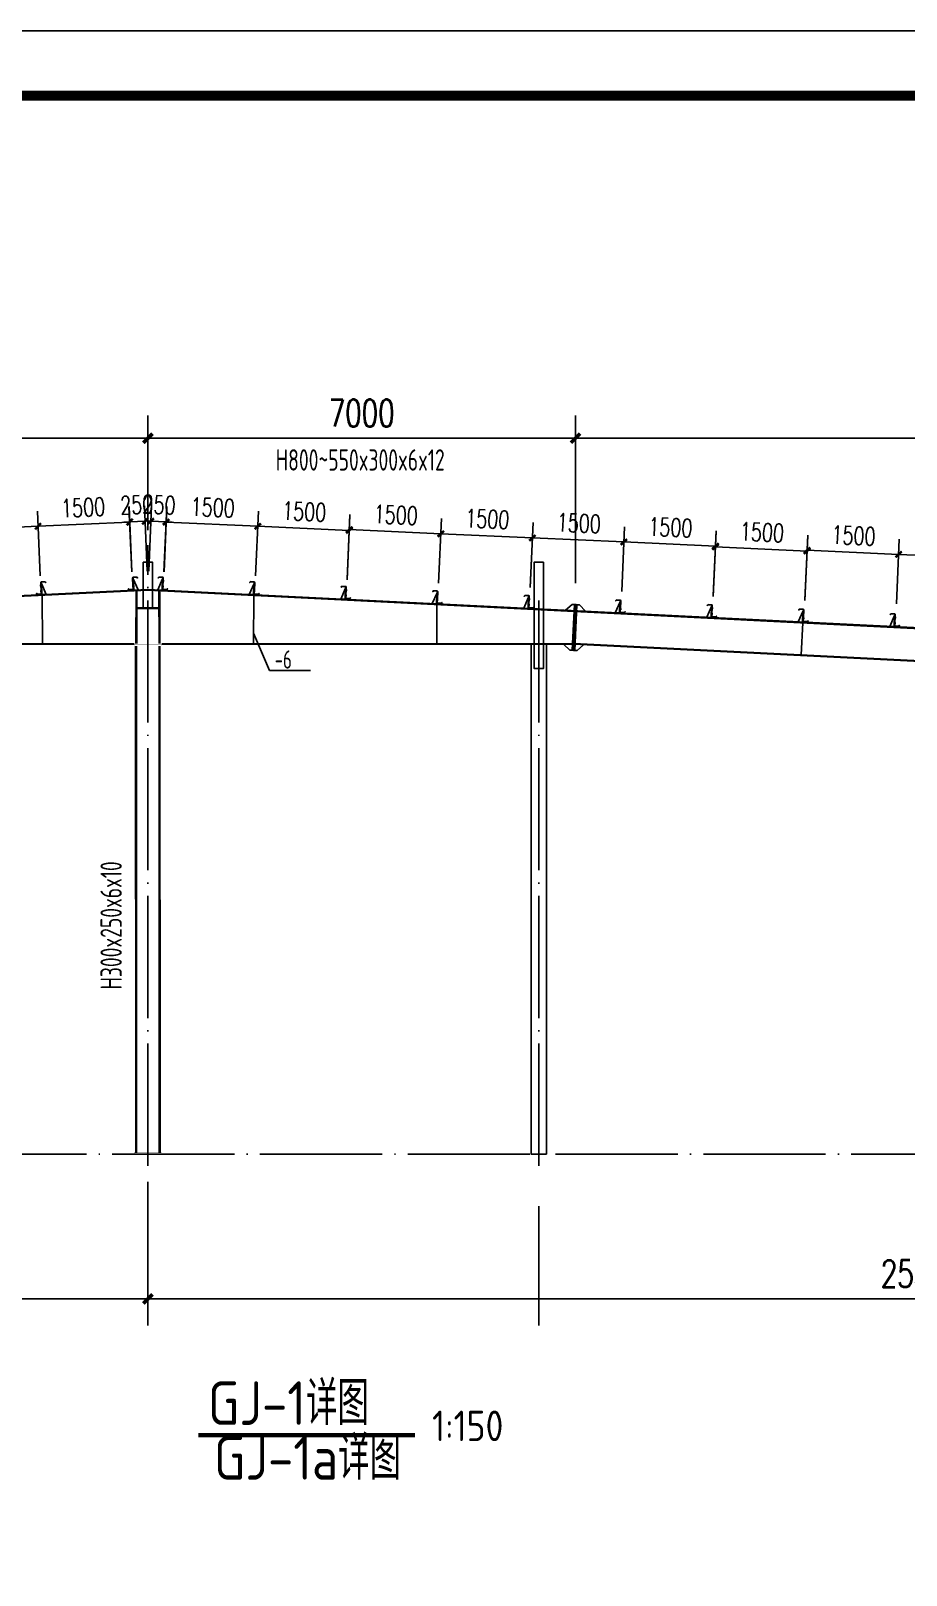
# Model space of a CAD drawing. Extents: x 180850 to 1399066, y 48356 to 327880.
# Drawn here: x 1320603 to 1334932, y 173572 to 198864 of the extents above; entities that cross this region are included whole.
import ezdxf

# ---------------------------------------------------------------- set-up
doc = ezdxf.new("R2010")
doc.units = 0
doc.header["$LTSCALE"] = 1000
doc.linetypes.add('DOTE', pattern=[2.42, 2, -0.2, 0.02, -0.2])
for name, color, linetype in [('ADIM', 3, 'Continuous'), ('AXIS', 3, 'Continuous'), ('DOTE', 1, 'Continuous'), ('GL', 150, 'Continuous'), ('GZ', 50, 'Continuous'), ('LT', 181, 'Continuous'), ('PUB_TITLE', 4, 'Continuous'), ('PZ', 202, 'Continuous'), ('TEXT', 7, 'Continuous')]:
    doc.layers.add(name, color=color, linetype=linetype)
doc.styles.add('_TCH_DIM_T3', font='SIMPLEX', dxfattribs={"width": 0.705882, "bigfont": 'GBCBIG'})
doc.styles.get("Standard").update_dxf_attribs({"font": 'gbenor.shx', "bigfont": 'gbcbig.shx'})
doc.styles.add('TSSD_Norm', font='tssdeng.shx', dxfattribs={"bigfont": 'hztxt.shx'})
doc.dimstyles.new('_TCH_ARCH&&150', dxfattribs={"dimtxt": 446.25, "dimasz": 150, "dimexe": 375, "dimexo": 450, "dimgap": 189.375, "dimtad": 1, "dimdec": 0, "dimzin": 0, "dimdsep": 46, "dimtxsty": '_TCH_DIM_T3', "dimblk": 'ARCHTICK', "dimcen": 0.09, "dimclrd": 3, "dimclre": 3, "dimclrt": 7, "dimazin": 2, "dimtfac": 1, "dimtdec": 0, "dimtix": 1, "dimtmove": 2, "dimatfit": 3, "dimfxl": 1, "dimtolj": 1, "dimtzin": 0, "dimarcsym": 0})
doc.dimstyles.new('TCH_100_1', dxfattribs={"dimtxt": 297.5, "dimasz": 100, "dimexe": 250, "dimexo": 300, "dimgap": 126.25, "dimtad": 1, "dimdec": 0, "dimzin": 0, "dimdsep": 46, "dimtxsty": '_TCH_DIM_T3', "dimblk": 'ARCHTICK', "dimcen": 0.09, "dimclrd": 126, "dimclre": 126, "dimclrt": 7, "dimazin": 2, "dimtfac": 1, "dimtdec": 0, "dimtix": 1, "dimtmove": 2, "dimatfit": 3, "dimfxl": 1, "dimtolj": 1, "dimtzin": 0, "dimarcsym": 0})

# ---------------------------------------------------------------- blocks, each defined once
blk = doc.blocks.new('_ArchTick')
at = {"color": 0, "linetype": 'ByBlock', "const_width": 0.4}
blk.add_lwpolyline([(-0.5, -0.5), (0.5, 0.5)], dxfattribs=at)
blk = doc.blocks.new('*D732')
at = {"color": 3, "linetype": 'ByBlock', "lineweight": -2, "transparency": 16777216}
for p, q in [((1315518, 189817), (1315518, 192567)), ((1322518, 190685), (1322518, 192567)), ((1315518, 192192), (1322518, 192192))]:
    blk.add_line(p, q, dxfattribs=at)
at = {"layer": 'Defpoints', "color": 0, "linetype": 'ByBlock', "transparency": 16777216}
for p in [(1322518, 192192), (1322518, 190235), (1315518, 189367)]:
    blk.add_point(p, dxfattribs=at)
at = {"color": 3, "linetype": 'ByBlock', "lineweight": -2, "transparency": 16777216, "xscale": 150, "yscale": 150, "zscale": 150, "rotation": 180}
blk.add_blockref('_ArchTick', (1315518, 192192), dxfattribs=at)
at = {"color": 3, "linetype": 'ByBlock', "lineweight": -2, "transparency": 16777216, "xscale": 150, "yscale": 150, "zscale": 150}
blk.add_blockref('_ArchTick', (1322518, 192192), dxfattribs=at)
at = {"color": 7, "linetype": 'ByBlock', "transparency": 16777216, "insert": (1319018, 192605), "char_height": 446.2, "attachment_point": 5, "style": '_TCH_DIM_T3'}
blk.add_mtext('\\A1;7000', dxfattribs=at)
blk = doc.blocks.new('*D733')
at = {"color": 126, "linetype": 'ByBlock', "lineweight": -2, "transparency": 16777216}
for p, q in [((1322256, 190006), (1322211, 191072)), ((1322506, 190017), (1322461, 191083)), ((1322222, 190822), (1322122, 190818)), ((1322472, 190833), (1322222, 190822)), ((1322472, 190833), (1322572, 190837))]:
    blk.add_line(p, q, dxfattribs=at)
at = {"layer": 'Defpoints', "color": 0, "linetype": 'ByBlock', "transparency": 16777216}
for p in [(1322222, 190822), (1322268, 189707, 0), (1322518, 189717, 0)]:
    blk.add_point(p, dxfattribs=at)
at = {"color": 126, "linetype": 'ByBlock', "lineweight": -2, "transparency": 16777216}
for p, xscale, yscale, zscale, rotation in [((1322222, 190822), 100, 100, 100, 2.389850753600648), ((1322472, 190833), 99.99999999999999, 99.99999999999999, 99.99999999999999, 182.3898507536006)]:
    blk.add_blockref('_ArchTick', p, dxfattribs=dict(at, xscale=xscale, yscale=yscale, zscale=zscale, rotation=rotation))
at = {"color": 7, "linetype": 'ByBlock', "transparency": 16777216, "insert": (1322335, 191102), "char_height": 297.5, "attachment_point": 5, "rotation": 2.3899, "style": '_TCH_DIM_T3'}
blk.add_mtext('\\A1;250', dxfattribs=at)
blk = doc.blocks.new('*D734')
at = {"color": 126, "linetype": 'ByBlock', "lineweight": -2, "transparency": 16777216}
for p, q in [((1320757, 189940), (1320709, 191000)), ((1319258, 189873), (1319210, 190932)), ((1320720, 190750), (1319222, 190682))]:
    blk.add_line(p, q, dxfattribs=at)
at = {"layer": 'Defpoints', "color": 0, "linetype": 'ByBlock', "transparency": 16777216}
for p in [(1319222, 190682), (1319272, 189573, 0), (1320770, 189640, 0)]:
    blk.add_point(p, dxfattribs=at)
at = {"color": 126, "linetype": 'ByBlock', "lineweight": -2, "transparency": 16777216}
for p, xscale, yscale, zscale, rotation in [((1319222, 190682), 99.99999999999999, 99.99999999999999, 99.99999999999999, 182.5815654334648), ((1320720, 190750), 100, 100, 100, 2.581565433464812)]:
    blk.add_blockref('_ArchTick', p, dxfattribs=dict(at, xscale=xscale, yscale=yscale, zscale=zscale, rotation=rotation))
at = {"color": 7, "linetype": 'ByBlock', "transparency": 16777216, "insert": (1319958, 190991), "char_height": 297.5, "attachment_point": 5, "rotation": 2.5816, "style": '_TCH_DIM_T3'}
blk.add_mtext('\\A1;1500', dxfattribs=at)
blk = doc.blocks.new('*D737')
at = {"color": 126, "linetype": 'ByBlock', "lineweight": -2, "transparency": 16777216}
for p, q in [((1320757, 189940), (1320709, 191000)), ((1322255, 190006), (1322207, 191067)), ((1322219, 190818), (1320720, 190750))]:
    blk.add_line(p, q, dxfattribs=at)
at = {"layer": 'Defpoints', "color": 0, "linetype": 'ByBlock', "transparency": 16777216}
for p in [(1320720, 190750), (1322269, 189707, 0), (1320770, 189640, 0)]:
    blk.add_point(p, dxfattribs=at)
at = {"color": 126, "linetype": 'ByBlock', "lineweight": -2, "transparency": 16777216}
for p, xscale, yscale, zscale, rotation in [((1320720, 190750), 99.99999999999999, 99.99999999999999, 99.99999999999999, 182.5815654334648), ((1322219, 190818), 100, 100, 100, 2.581565433464812)]:
    blk.add_blockref('_ArchTick', p, dxfattribs=dict(at, xscale=xscale, yscale=yscale, zscale=zscale, rotation=rotation))
at = {"color": 7, "linetype": 'ByBlock', "transparency": 16777216, "insert": (1321457, 191058), "char_height": 297.5, "attachment_point": 5, "rotation": 2.5816, "style": '_TCH_DIM_T3'}
blk.add_mtext('\\A1;1500', dxfattribs=at)
blk = doc.blocks.new('*D740')
at = {"color": 126, "linetype": 'ByBlock', "lineweight": -2, "transparency": 16777216}
for p, q in [((1322531, 190017), (1322575, 191083)), ((1322781, 190006), (1322826, 191072)), ((1322565, 190833), (1322465, 190837)), ((1322565, 190833), (1322815, 190822)), ((1322815, 190822), (1322915, 190818))]:
    blk.add_line(p, q, dxfattribs=at)
at = {"layer": 'Defpoints', "color": 0, "linetype": 'ByBlock', "transparency": 16777216}
for p in [(1322815, 190822), (1322518, 189717, 0), (1322769, 189707, 0)]:
    blk.add_point(p, dxfattribs=at)
at = {"color": 126, "linetype": 'ByBlock', "lineweight": -2, "transparency": 16777216, "xscale": 100, "yscale": 100, "zscale": 100}
for p, rotation in [((1322565, 190833), 357.6101492463328), ((1322815, 190822), 177.6101492463328)]:
    blk.add_blockref('_ArchTick', p, dxfattribs=dict(at, rotation=rotation))
at = {"color": 7, "linetype": 'ByBlock', "transparency": 16777216, "insert": (1322702, 191102), "char_height": 297.5, "attachment_point": 5, "rotation": 357.6101, "style": '_TCH_DIM_T3'}
blk.add_mtext('\\A1;250', dxfattribs=at)
blk = doc.blocks.new('*D741')
at = {"color": 3, "linetype": 'ByBlock', "lineweight": -2, "transparency": 16777216}
for p, q in [((1322518, 190685), (1322518, 192567)), ((1329518, 189817), (1329518, 192567)), ((1329518, 192192), (1322518, 192192))]:
    blk.add_line(p, q, dxfattribs=at)
at = {"layer": 'Defpoints', "color": 0, "linetype": 'ByBlock', "transparency": 16777216}
for p in [(1322518, 192192), (1322518, 190235), (1329518, 189367)]:
    blk.add_point(p, dxfattribs=at)
at = {"color": 3, "linetype": 'ByBlock', "lineweight": -2, "transparency": 16777216, "xscale": 150, "yscale": 150, "zscale": 150, "rotation": 180}
blk.add_blockref('_ArchTick', (1322518, 192192), dxfattribs=at)
at = {"color": 3, "linetype": 'ByBlock', "lineweight": -2, "transparency": 16777216, "xscale": 150, "yscale": 150, "zscale": 150}
blk.add_blockref('_ArchTick', (1329518, 192192), dxfattribs=at)
at = {"color": 7, "linetype": 'ByBlock', "transparency": 16777216, "insert": (1326018, 192605), "char_height": 446.2, "attachment_point": 5, "style": '_TCH_DIM_T3'}
blk.add_mtext('\\A1;7000', dxfattribs=at)
blk = doc.blocks.new('*D1320')
at = {"color": 3, "lineweight": -2, "transparency": 16777216}
for p, q in [((1297168, 180039), (1297168, 177721)), ((1322518, 180014), (1322518, 177721)), ((1297168, 178096), (1322518, 178096))]:
    blk.add_line(p, q, dxfattribs=at)
at = {"layer": 'Defpoints', "color": 0, "transparency": 16777216}
for p in [(1297168, 180489), (1322518, 180464, -1), (1322518, 178096)]:
    blk.add_point(p, dxfattribs=at)
at = {"color": 3, "lineweight": -2, "transparency": 16777216, "xscale": 150, "yscale": 150, "zscale": 150, "rotation": 180}
blk.add_blockref('_ArchTick', (1297168, 178096), dxfattribs=at)
at = {"color": 3, "lineweight": -2, "transparency": 16777216, "xscale": 150, "yscale": 150, "zscale": 150}
blk.add_blockref('_ArchTick', (1322518, 178096), dxfattribs=at)
at = {"color": 7, "transparency": 16777216, "insert": (1309843, 178509), "char_height": 446.2, "attachment_point": 5, "style": '_TCH_DIM_T3'}
blk.add_mtext('\\A1;25350', dxfattribs=at)
blk = doc.blocks.new('*D1315')
at = {"color": 3, "lineweight": -2, "transparency": 16777216}
for p, q in [((1322518, 180014), (1322518, 177721)), ((1347868, 180014), (1347868, 177721)), ((1347868, 178096), (1322518, 178096))]:
    blk.add_line(p, q, dxfattribs=at)
at = {"layer": 'Defpoints', "color": 0, "transparency": 16777216}
for p in [(1322518, 180464, -1), (1347868, 180464, -1), (1322518, 178096)]:
    blk.add_point(p, dxfattribs=at)
at = {"color": 3, "lineweight": -2, "transparency": 16777216, "xscale": 150, "yscale": 150, "zscale": 150, "rotation": 180}
blk.add_blockref('_ArchTick', (1322518, 178096), dxfattribs=at)
at = {"color": 3, "lineweight": -2, "transparency": 16777216, "xscale": 150, "yscale": 150, "zscale": 150}
blk.add_blockref('_ArchTick', (1347868, 178096), dxfattribs=at)
at = {"color": 7, "transparency": 16777216, "insert": (1335193, 178509), "char_height": 446.2, "attachment_point": 5, "style": '_TCH_DIM_T3'}
blk.add_mtext('\\A1;25350', dxfattribs=at)
blk = doc.blocks.new('*D1346')
at = {"color": 3, "linetype": 'ByBlock', "lineweight": -2, "transparency": 16777216}
for p, q in [((1329518, 189817), (1329518, 192567)), ((1342578, 189164), (1342578, 192567)), ((1342578, 192192), (1329518, 192192))]:
    blk.add_line(p, q, dxfattribs=at)
at = {"layer": 'Defpoints', "color": 0, "linetype": 'ByBlock', "transparency": 16777216}
for p in [(1329518, 192192), (1329518, 189367), (1342578, 188714)]:
    blk.add_point(p, dxfattribs=at)
at = {"color": 3, "linetype": 'ByBlock', "lineweight": -2, "transparency": 16777216, "xscale": 150, "yscale": 150, "zscale": 150, "rotation": 180.0000000002084}
blk.add_blockref('_ArchTick', (1329518, 192192), dxfattribs=at)
at = {"color": 3, "linetype": 'ByBlock', "lineweight": -2, "transparency": 16777216, "xscale": 150, "yscale": 150, "zscale": 150}
blk.add_blockref('_ArchTick', (1342578, 192192), dxfattribs=at)
at = {"color": 7, "linetype": 'ByBlock', "transparency": 16777216, "insert": (1336048, 192605), "char_height": 446.2, "attachment_point": 5, "style": '_TCH_DIM_T3'}
blk.add_mtext('\\A1;13060', dxfattribs=at)
blk = doc.blocks.new('*D1354')
at = {"color": 126, "linetype": 'ByBlock', "lineweight": -2, "transparency": 16777216}
for p, q in [((1324280, 189940), (1324328, 191000)), ((1324317, 190750), (1325815, 190682)), ((1325779, 189873), (1325827, 190932))]:
    blk.add_line(p, q, dxfattribs=at)
at = {"layer": 'Defpoints', "color": 0, "linetype": 'ByBlock', "transparency": 16777216}
for p in [(1325815, 190682), (1324267, 189640, 0), (1325765, 189573, 0)]:
    blk.add_point(p, dxfattribs=at)
at = {"color": 126, "linetype": 'ByBlock', "lineweight": -2, "transparency": 16777216, "xscale": 100, "yscale": 100, "zscale": 100}
for p, rotation in [((1324317, 190750), 177.418434567161), ((1325815, 190682), 357.418434567161)]:
    blk.add_blockref('_ArchTick', p, dxfattribs=dict(at, rotation=rotation))
at = {"color": 7, "linetype": 'ByBlock', "transparency": 16777216, "insert": (1325078, 190991), "char_height": 297.5, "attachment_point": 5, "rotation": 357.4184, "style": '_TCH_DIM_T3'}
blk.add_mtext('\\A1;1500', dxfattribs=at)
blk = doc.blocks.new('*D1355')
at = {"color": 126, "linetype": 'ByBlock', "lineweight": -2, "transparency": 16777216}
for p, q in [((1325779, 189885), (1325827, 190945)), ((1327278, 189819), (1327326, 190877)), ((1325816, 190695), (1327314, 190628))]:
    blk.add_line(p, q, dxfattribs=at)
at = {"layer": 'Defpoints', "color": 0, "linetype": 'ByBlock', "transparency": 16777216}
for p in [(1327314, 190628), (1325766, 189586, 0), (1327264, 189519, 0)]:
    blk.add_point(p, dxfattribs=at)
at = {"color": 126, "linetype": 'ByBlock', "lineweight": -2, "transparency": 16777216, "xscale": 100, "yscale": 100, "zscale": 100}
for p, rotation in [((1325816, 190695), 177.418434567161), ((1327314, 190628), 357.418434567161)]:
    blk.add_blockref('_ArchTick', p, dxfattribs=dict(at, rotation=rotation))
at = {"color": 7, "linetype": 'ByBlock', "transparency": 16777216, "insert": (1326577, 190936), "char_height": 297.5, "attachment_point": 5, "rotation": 357.4184, "style": '_TCH_DIM_T3'}
blk.add_mtext('\\A1;1500', dxfattribs=at)
blk = doc.blocks.new('*D1356')
at = {"color": 126, "linetype": 'ByBlock', "lineweight": -2, "transparency": 16777216}
for p, q in [((1327278, 189819), (1327326, 190877)), ((1328776, 189752), (1328824, 190810)), ((1327314, 190628), (1328813, 190560))]:
    blk.add_line(p, q, dxfattribs=at)
at = {"layer": 'Defpoints', "color": 0, "linetype": 'ByBlock', "transparency": 16777216}
for p in [(1328813, 190560), (1327264, 189519, 0), (1328763, 189452, 0)]:
    blk.add_point(p, dxfattribs=at)
at = {"color": 126, "linetype": 'ByBlock', "lineweight": -2, "transparency": 16777216, "xscale": 100, "yscale": 100, "zscale": 100}
for p, rotation in [((1327314, 190628), 177.418434567161), ((1328813, 190560), 357.418434567161)]:
    blk.add_blockref('_ArchTick', p, dxfattribs=dict(at, rotation=rotation))
at = {"color": 7, "linetype": 'ByBlock', "transparency": 16777216, "insert": (1328076, 190869), "char_height": 297.5, "attachment_point": 5, "rotation": 357.4184, "style": '_TCH_DIM_T3'}
blk.add_mtext('\\A1;1500', dxfattribs=at)
blk = doc.blocks.new('*D1357')
at = {"color": 126, "linetype": 'ByBlock', "lineweight": -2, "transparency": 16777216}
for p, q in [((1322782, 190006), (1322830, 191067)), ((1324280, 189940), (1324328, 191000)), ((1322818, 190818), (1324317, 190750))]:
    blk.add_line(p, q, dxfattribs=at)
at = {"layer": 'Defpoints', "color": 0, "linetype": 'ByBlock', "transparency": 16777216}
for p in [(1324317, 190750), (1322768, 189707, 0), (1324267, 189640, 0)]:
    blk.add_point(p, dxfattribs=at)
at = {"color": 126, "linetype": 'ByBlock', "lineweight": -2, "transparency": 16777216, "xscale": 100, "yscale": 100, "zscale": 100}
for p, rotation in [((1322818, 190818), 177.418434567161), ((1324317, 190750), 357.418434567161)]:
    blk.add_blockref('_ArchTick', p, dxfattribs=dict(at, rotation=rotation))
at = {"color": 7, "linetype": 'ByBlock', "transparency": 16777216, "insert": (1323580, 191058), "char_height": 297.5, "attachment_point": 5, "rotation": 357.4184, "style": '_TCH_DIM_T3'}
blk.add_mtext('\\A1;1500', dxfattribs=at)
blk = doc.blocks.new('*D1358')
at = {"color": 126, "linetype": 'ByBlock', "lineweight": -2, "transparency": 16777216}
for p, q in [((1331775, 189602), (1331823, 190662)), ((1333273, 189535), (1333321, 190594)), ((1331811, 190412), (1333310, 190345))]:
    blk.add_line(p, q, dxfattribs=at)
at = {"layer": 'Defpoints', "color": 0, "linetype": 'ByBlock', "transparency": 16777216}
for p in [(1333310, 190345), (1331761, 189302, 0), (1333260, 189235, 0)]:
    blk.add_point(p, dxfattribs=at)
at = {"color": 126, "linetype": 'ByBlock', "lineweight": -2, "transparency": 16777216, "xscale": 100, "yscale": 100, "zscale": 100}
for p, rotation in [((1331811, 190412), 177.418434567161), ((1333310, 190345), 357.418434567161)]:
    blk.add_blockref('_ArchTick', p, dxfattribs=dict(at, rotation=rotation))
at = {"color": 7, "linetype": 'ByBlock', "transparency": 16777216, "insert": (1332573, 190653), "char_height": 297.5, "attachment_point": 5, "rotation": 357.4184, "style": '_TCH_DIM_T3'}
blk.add_mtext('\\A1;1500', dxfattribs=at)
blk = doc.blocks.new('*D1359')
at = {"color": 126, "linetype": 'ByBlock', "lineweight": -2, "transparency": 16777216}
for p, q in [((1333274, 189548), (1333322, 190607)), ((1334772, 189481), (1334820, 190539)), ((1333310, 190357), (1334809, 190290))]:
    blk.add_line(p, q, dxfattribs=at)
at = {"layer": 'Defpoints', "color": 0, "linetype": 'ByBlock', "transparency": 16777216}
for p in [(1334809, 190290), (1333260, 189248, 0), (1334759, 189181, 0)]:
    blk.add_point(p, dxfattribs=at)
at = {"color": 126, "linetype": 'ByBlock', "lineweight": -2, "transparency": 16777216, "xscale": 100, "yscale": 100, "zscale": 100}
for p, rotation in [((1333310, 190357), 177.418434567161), ((1334809, 190290), 357.418434567161)]:
    blk.add_blockref('_ArchTick', p, dxfattribs=dict(at, rotation=rotation))
at = {"color": 7, "linetype": 'ByBlock', "transparency": 16777216, "insert": (1334072, 190598), "char_height": 297.5, "attachment_point": 5, "rotation": 357.4184, "style": '_TCH_DIM_T3'}
blk.add_mtext('\\A1;1500', dxfattribs=at)
blk = doc.blocks.new('*D1360')
at = {"color": 126, "linetype": 'ByBlock', "lineweight": -2, "transparency": 16777216}
for p, q in [((1334772, 189481), (1334820, 190539)), ((1336271, 189414), (1336319, 190472)), ((1334809, 190290), (1336307, 190222))]:
    blk.add_line(p, q, dxfattribs=at)
at = {"layer": 'Defpoints', "color": 0, "linetype": 'ByBlock', "transparency": 16777216}
for p in [(1336307, 190222), (1334759, 189181, 0), (1336257, 189114, 0)]:
    blk.add_point(p, dxfattribs=at)
at = {"color": 126, "linetype": 'ByBlock', "lineweight": -2, "transparency": 16777216, "xscale": 100, "yscale": 100, "zscale": 100}
for p, rotation in [((1334809, 190290), 177.418434567161), ((1336307, 190222), 357.418434567161)]:
    blk.add_blockref('_ArchTick', p, dxfattribs=dict(at, rotation=rotation))
at = {"color": 7, "linetype": 'ByBlock', "transparency": 16777216, "insert": (1335571, 190531), "char_height": 297.5, "attachment_point": 5, "rotation": 357.4184, "style": '_TCH_DIM_T3'}
blk.add_mtext('\\A1;1500', dxfattribs=at)
blk = doc.blocks.new('*D1364')
at = {"color": 126, "linetype": 'ByBlock', "lineweight": -2, "transparency": 16777216}
for p, q in [((1328776, 189750), (1328824, 190810)), ((1330275, 189683), (1330323, 190742)), ((1328813, 190560), (1330311, 190493))]:
    blk.add_line(p, q, dxfattribs=at)
at = {"layer": 'Defpoints', "color": 0, "linetype": 'ByBlock', "transparency": 16777216}
for p in [(1330311, 190493), (1328763, 189451, 0), (1330261, 189384, 0)]:
    blk.add_point(p, dxfattribs=at)
at = {"color": 126, "linetype": 'ByBlock', "lineweight": -2, "transparency": 16777216, "xscale": 99.99999999999999, "yscale": 99.99999999999999, "zscale": 99.99999999999999}
for p, rotation in [((1328813, 190560), 177.4184345657005), ((1330311, 190493), 357.4184345657005)]:
    blk.add_blockref('_ArchTick', p, dxfattribs=dict(at, rotation=rotation))
at = {"color": 7, "linetype": 'ByBlock', "transparency": 16777216, "insert": (1329574, 190801), "char_height": 297.5, "attachment_point": 5, "rotation": 357.4184, "style": '_TCH_DIM_T3'}
blk.add_mtext('\\A1;1500', dxfattribs=at)
blk = doc.blocks.new('*D1365')
at = {"color": 126, "linetype": 'ByBlock', "lineweight": -2, "transparency": 16777216}
for p, q in [((1330275, 189683), (1330323, 190742)), ((1330311, 190493), (1331810, 190425)), ((1331773, 189617), (1331821, 190675))]:
    blk.add_line(p, q, dxfattribs=at)
at = {"layer": 'Defpoints', "color": 0, "linetype": 'ByBlock', "transparency": 16777216}
for p in [(1331810, 190425), (1330261, 189384, 0), (1331760, 189317, 0)]:
    blk.add_point(p, dxfattribs=at)
at = {"color": 126, "linetype": 'ByBlock', "lineweight": -2, "transparency": 16777216, "xscale": 99.99999999999999, "yscale": 99.99999999999999, "zscale": 99.99999999999999}
for p, rotation in [((1330311, 190493), 177.4184345657005), ((1331810, 190425), 357.4184345657005)]:
    blk.add_blockref('_ArchTick', p, dxfattribs=dict(at, rotation=rotation))
at = {"color": 7, "linetype": 'ByBlock', "transparency": 16777216, "insert": (1331073, 190733), "char_height": 297.5, "attachment_point": 5, "rotation": 357.4184, "style": '_TCH_DIM_T3'}
blk.add_mtext('\\A1;1500', dxfattribs=at)

msp = doc.modelspace()

# ---------------------------------------------------------------- linework, layer by layer
for p, q in [((1320786.86, 189618.36, -0.86), (1320791.99, 188828.06, -3.27)), ((1324250.05, 189618.36, -0.86), (1324244.91, 188828.06, -3.27)), ((1327248.13, 189468.46, -0.86), (1327248.38, 188829.23, -1.46)), ((1329490.99, 188817.64, -0.86), (1329518.45, 189366.96, -0.86)), ((1333239.6, 189168.88, -0.86), (1333213.33, 188643.55, -1.03))]:
    msp.add_line(p, q)
at = {"elevation": -0.86}
msp.add_lwpolyline([(1322337.31, 189416.96), (1322699.6, 189416.96), (1322699.6, 189402.44), (1322337.31, 189402.44)], close=True, dxfattribs=at)
at = {"layer": 'ADIM', "const_width": 70, "elevation": 7.88}
msp.add_lwpolyline([(1323345.76, 175866), (1326891.24, 175866)], dxfattribs=at)
at = {"layer": 'AXIS'}
for p, q in [((1324246.02, 188998.02, -2.75), (1324508.9, 188386.79, -22.84)), ((1325178.66, 188386.79, -22.84), (1324508.9, 188386.79, -22.84)), ((1322518.45, 179613.96, -0.86), (1322518.45, 177662.51, -0.86)), ((1328918.45, 179613.96, -0.86), (1328918.45, 177662.51, -0.86))]:
    msp.add_line(p, q, dxfattribs=at)
at = {"layer": 'DOTE', "linetype": 'DOTE'}
for p, q in [((1322518.45, 180276.46, -0.86), (1322518.45, 190439.02, -0.86)), ((1328918.45, 180276.46, -0.86), (1328918.45, 189638.45, -0.86)), ((1295313.41, 180463.96, -0.86), (1349331.5, 180463.96, -0.86))]:
    msp.add_line(p, q, dxfattribs=at)
at = {"layer": 'GL'}
for p, q in [((1322518.45, 189704.94, -0.86), (1297761.78, 188467.11, -0.86)), ((1322518.45, 189716.96, -0.86), (1297762.02, 188479.14, -0.86)), ((1322320.76, 188828.31, -4.69), (1322324.03, 189694.9, -9.49)), ((1322334.76, 188828.35, -4.69), (1322338.03, 189695.6, -9.5)), ((1322518.45, 189716.96, -0.86), (1347262.45, 188479.76, -0.86)), ((1322518.45, 189704.94, -0.86), (1347262.45, 188467.74, -0.86)), ((1322702.15, 188828.35, -4.69), (1322698.88, 189695.6, -9.5)), ((1322716.15, 188828.31, -4.69), (1322712.88, 189694.9, -9.49)), ((1322291.15, 188827.48, -4.17), (1315545.3, 188830.1, -0.11)), ((1322291.15, 188816.3, -2.92), (1315545.92, 188817.64, -0.86)), ((1322745.76, 188827.48, -4.17), (1329491.61, 188830.1, -0.11)), ((1322745.76, 188816.3, -2.92), (1329490.99, 188817.64, -0.86)), ((1329490.99, 188817.64, -1.5), (1342550.78, 188164.65, 0.14)), ((1329491.59, 188829.65, -1.5), (1342551.38, 188176.61, 0.14))]:
    msp.add_line(p, q, dxfattribs=at)
at = {"layer": 'GZ'}
for p, q in [((1322318.45, 180488.96, -0.86), (1322316.15, 188788.31, -8.71)), ((1322332.45, 180488.96, -0.86), (1322330.15, 188788.31, -8.66)), ((1322702.15, 188788.31, -9.26), (1322704.45, 180488.96, -0.86)), ((1322716.15, 188788.31, -9.26), (1322718.45, 180488.96, -0.86))]:
    msp.add_line(p, q, dxfattribs=at)
at = {"layer": 'GZ', "elevation": -0.86}
for points in [[(1322443.45, 190163.63), (1322593.45, 190163.63), (1322593.45, 189416.96), (1322443.45, 189416.96)], [(1328993.45, 190163.63), (1328843.45, 190163.63), (1328843.45, 188419.73), (1328993.45, 188419.73)], [(1329043.45, 180463.96), (1329042.89, 188817.55), (1328794.02, 188817.5), (1328793.45, 180463.96)]]:
    msp.add_lwpolyline(points, close=True, dxfattribs=at)
at = {"layer": 'LT', "linetype": 'Continuous'}
for p, q in [((1320789.25, 189782.95, -4.86), (1320749.39, 189780.95, -4.86)), ((1320789.25, 189782.95, -4.86), (1320749.39, 189780.95, -4.86)), ((1320793.82, 189691.54, -4.86), (1320753.96, 189689.55, -4.86)), ((1320793.82, 189691.54, -4.86), (1320753.96, 189689.55, -4.86)), ((1322293.37, 189858.15, -4.86), (1322253.51, 189856.16, -4.86)), ((1322293.37, 189858.15, -4.86), (1322253.51, 189856.16, -4.86)), ((1322297.94, 189766.75, -4.86), (1322258.08, 189764.75, -4.86)), ((1322297.94, 189766.75, -4.86), (1322258.08, 189764.75, -4.86)), ((1322739.03, 189766.75, -4.86), (1322778.88, 189764.75, -4.86)), ((1322739.03, 189766.75, -4.86), (1322778.88, 189764.75, -4.86)), ((1322743.6, 189858.15, -4.86), (1322783.45, 189856.16, -4.86)), ((1322743.6, 189858.15, -4.86), (1322783.45, 189856.16, -4.86)), ((1324237.1, 189691.84, -4.86), (1324276.96, 189689.85, -4.86)), ((1324237.1, 189691.84, -4.86), (1324276.96, 189689.85, -4.86)), ((1324241.67, 189783.25, -4.86), (1324281.53, 189781.25, -4.86)), ((1324241.67, 189783.25, -4.86), (1324281.53, 189781.25, -4.86)), ((1325739.8, 189708.34, -4.86), (1325779.65, 189706.35, -4.86)), ((1325739.8, 189708.34, -4.86), (1325779.65, 189706.35, -4.86)), ((1325735.23, 189616.93, -4.86), (1325775.08, 189614.94, -4.86)), ((1325735.23, 189616.93, -4.86), (1325775.08, 189614.94, -4.86)), ((1327233.36, 189542.03, -4.86), (1327273.21, 189540.03, -4.86)), ((1327233.36, 189542.03, -4.86), (1327273.21, 189540.03, -4.86)), ((1327237.93, 189633.43, -4.86), (1327277.78, 189631.44, -4.86)), ((1327237.93, 189633.43, -4.86), (1327277.78, 189631.44, -4.86)), ((1328731.49, 189467.12, -4.86), (1328771.34, 189465.13, -4.86)), ((1328731.49, 189467.12, -4.86), (1328771.34, 189465.13, -4.86)), ((1328736.06, 189558.53, -4.86), (1328775.91, 189556.53, -4.86)), ((1328736.06, 189558.53, -4.86), (1328775.91, 189556.53, -4.86)), ((1330234.18, 189483.62, -4.86), (1330274.04, 189481.63, -4.86)), ((1330234.18, 189483.62, -4.86), (1330274.04, 189481.63, -4.86)), ((1330229.61, 189392.21, -4.86), (1330269.47, 189390.22, -4.86)), ((1330229.61, 189392.21, -4.86), (1330269.47, 189390.22, -4.86)), ((1331727.74, 189317.31, -4.86), (1331767.6, 189315.32, -4.86)), ((1331727.74, 189317.31, -4.86), (1331767.6, 189315.32, -4.86)), ((1331732.31, 189408.71, -4.86), (1331772.17, 189406.72, -4.86)), ((1331732.31, 189408.71, -4.86), (1331772.17, 189406.72, -4.86)), ((1333225.87, 189242.4, -4.86), (1333265.73, 189240.41, -4.86)), ((1333225.87, 189242.4, -4.86), (1333265.73, 189240.41, -4.86)), ((1333230.44, 189333.81, -4.86), (1333270.3, 189331.82, -4.86)), ((1333230.44, 189333.81, -4.86), (1333270.3, 189331.82, -4.86)), ((1334728.57, 189258.9, -4.86), (1334768.43, 189256.91, -4.86)), ((1334728.57, 189258.9, -4.86), (1334768.43, 189256.91, -4.86)), ((1334724, 189167.5, -4.86), (1334763.85, 189165.5, -4.86)), ((1334724, 189167.5, -4.86), (1334763.85, 189165.5, -4.86))]:
    msp.add_line(p, q, dxfattribs=at)
at = {"layer": 'LT', "elevation": -4.86}
for points in [[(1320766.93, 189826.63, -0.41421356), (1320776.42, 189837.11), (1320832.11, 189839.9), (1320846.23, 189827.12), (1320848.24, 189829.35), (1320833.2, 189842.96), (1320773.27, 189839.96, 0.41421356), (1320763.78, 189829.47), (1320772.62, 189652.69, -0.41421356), (1320763.13, 189642.21), (1320707.45, 189639.42), (1320693.33, 189652.2), (1320691.31, 189649.97), (1320706.36, 189636.36), (1320766.28, 189639.36, 0.41421356), (1320775.77, 189649.85), (1320766.93, 189826.63)], [(1322271.05, 189901.83, -0.41421356), (1322280.54, 189912.32), (1322336.23, 189915.1), (1322350.35, 189902.33), (1322352.36, 189904.55), (1322337.32, 189918.16), (1322277.39, 189915.17, 0.41421356), (1322267.9, 189904.68), (1322276.74, 189727.9, -0.41421356), (1322267.26, 189717.41), (1322211.57, 189714.63), (1322197.45, 189727.4), (1322195.44, 189725.18), (1322210.48, 189711.57), (1322270.4, 189714.57, 0.41421356), (1322279.89, 189725.05), (1322271.05, 189901.83)], [(1322765.92, 189901.83, 0.41421356), (1322756.43, 189912.32), (1322700.74, 189915.1), (1322686.62, 189902.33), (1322684.61, 189904.55), (1322699.65, 189918.16), (1322759.57, 189915.17, -0.41421356), (1322769.06, 189904.68), (1322760.22, 189727.9, 0.41421356), (1322769.71, 189717.41), (1322825.4, 189714.63), (1322839.52, 189727.4), (1322841.53, 189725.18), (1322826.49, 189711.57), (1322766.56, 189714.57, -0.41421356), (1322757.08, 189725.05), (1322765.92, 189901.83)], [(1324263.99, 189826.93, 0.41421356), (1324254.5, 189837.41), (1324198.81, 189840.2), (1324184.69, 189827.42), (1324182.68, 189829.65), (1324197.72, 189843.26), (1324257.65, 189840.26, -0.41421356), (1324267.13, 189829.77), (1324258.29, 189652.99, 0.41421356), (1324267.78, 189642.51), (1324323.47, 189639.72), (1324337.59, 189652.5), (1324339.6, 189650.27), (1324324.56, 189636.66), (1324264.64, 189639.66, -0.41421356), (1324255.15, 189650.15), (1324263.99, 189826.93)], [(1325762.12, 189752.02, 0.41421356), (1325752.63, 189762.51), (1325696.94, 189765.29), (1325682.82, 189752.52), (1325680.81, 189754.74), (1325695.85, 189768.35), (1325755.77, 189765.35, -0.41421356), (1325765.26, 189754.87), (1325756.42, 189578.09, 0.41421356), (1325765.91, 189567.6), (1325821.6, 189564.82), (1325835.72, 189577.59), (1325837.73, 189575.37), (1325822.69, 189561.76), (1325762.76, 189564.75, -0.41421356), (1325753.28, 189575.24), (1325762.12, 189752.02)], [(1327260.24, 189677.11, 0.41421356), (1327250.76, 189687.6), (1327195.07, 189690.39), (1327180.95, 189677.61), (1327178.94, 189679.83), (1327193.98, 189693.44), (1327253.9, 189690.45, -0.41421356), (1327263.39, 189679.96), (1327254.55, 189503.18, 0.41421356), (1327264.04, 189492.69), (1327319.73, 189489.91), (1327333.85, 189502.69), (1327335.86, 189500.46), (1327320.82, 189486.85), (1327260.89, 189489.85, -0.41421356), (1327251.41, 189500.33), (1327260.24, 189677.11)], [(1328758.37, 189602.21, 0.41421356), (1328748.88, 189612.69), (1328693.2, 189615.48), (1328679.08, 189602.7), (1328677.06, 189604.93), (1328692.11, 189618.54), (1328752.03, 189615.54, -0.41421356), (1328761.52, 189605.05), (1328752.68, 189428.27, 0.41421356), (1328762.17, 189417.79), (1328817.86, 189415), (1328831.98, 189427.78), (1328833.99, 189425.55), (1328818.95, 189411.95), (1328759.02, 189414.94, -0.41421356), (1328749.53, 189425.43), (1328758.37, 189602.21)], [(1330256.5, 189527.3, 0.41421356), (1330247.01, 189537.79), (1330191.33, 189540.57), (1330177.21, 189527.8), (1330175.19, 189530.02), (1330190.23, 189543.63), (1330250.16, 189540.63, -0.41421356), (1330259.65, 189530.15), (1330250.81, 189353.37, 0.41421356), (1330260.3, 189342.88), (1330315.98, 189340.1), (1330330.1, 189352.87), (1330332.12, 189350.65), (1330317.08, 189337.04), (1330257.15, 189340.03, -0.41421356), (1330247.66, 189350.52), (1330256.5, 189527.3)], [(1331754.63, 189452.39, 0.41421356), (1331745.14, 189462.88), (1331689.45, 189465.67), (1331675.33, 189452.89), (1331673.32, 189455.12), (1331688.36, 189468.72), (1331748.29, 189465.73, -0.41421356), (1331757.78, 189455.24), (1331748.94, 189278.46, 0.41421356), (1331758.42, 189267.97), (1331814.11, 189265.19), (1331828.23, 189277.97), (1331830.25, 189275.74), (1331815.2, 189262.13), (1331755.28, 189265.13, -0.41421356), (1331745.79, 189275.62), (1331754.63, 189452.39)], [(1333252.76, 189377.49, 0.41421356), (1333243.27, 189387.98), (1333187.58, 189390.76), (1333173.46, 189377.98), (1333171.45, 189380.21), (1333186.49, 189393.82), (1333246.42, 189390.82, -0.41421356), (1333255.9, 189380.33), (1333247.07, 189203.56, 0.41421356), (1333256.55, 189193.07), (1333312.24, 189190.28), (1333326.36, 189203.06), (1333328.37, 189200.83), (1333313.33, 189187.23), (1333253.41, 189190.22, -0.41421356), (1333243.92, 189200.71), (1333252.76, 189377.49)], [(1334750.89, 189302.58, 0.41421356), (1334741.4, 189313.07), (1334685.71, 189315.85), (1334671.59, 189303.08), (1334669.58, 189305.3), (1334684.62, 189318.91), (1334744.54, 189315.92, -0.41421356), (1334754.03, 189305.43), (1334745.19, 189128.65, 0.41421356), (1334754.68, 189118.16), (1334810.37, 189115.38), (1334824.49, 189128.15), (1334826.5, 189125.93), (1334811.46, 189112.32), (1334751.54, 189115.32, -0.41421356), (1334742.05, 189125.8), (1334750.89, 189302.58)]]:
    msp.add_lwpolyline(points, format="xyb", dxfattribs=at)
at = {"layer": 'LT', "elevation": -0.86}
for points in [[(1320767.18, 189821.63), (1320773.17, 189821.93), (1320782.76, 189630.17), (1320776.77, 189629.87)], [(1320773.67, 189811.95), (1320782.76, 189630.17), (1320852.66, 189633.67)], [(1322271.3, 189896.84), (1322277.29, 189897.14), (1322286.88, 189705.38), (1322280.89, 189705.08)], [(1322277.79, 189887.15), (1322286.88, 189705.38), (1322356.78, 189708.87)], [(1322759.17, 189887.15), (1322750.09, 189705.38), (1322680.19, 189708.87)], [(1322765.67, 189896.84), (1322759.67, 189897.14), (1322750.09, 189705.38), (1322756.08, 189705.08)], [(1324257.25, 189812.25), (1324248.16, 189630.47), (1324178.26, 189633.97)], [(1324263.74, 189821.93), (1324257.74, 189822.23), (1324248.16, 189630.47), (1324254.15, 189630.17)], [(1325755.37, 189737.34), (1325746.29, 189555.57), (1325676.39, 189559.06)], [(1325761.87, 189747.03), (1325755.87, 189747.33), (1325746.29, 189555.57), (1325752.28, 189555.27)], [(1327253.5, 189662.43), (1327244.41, 189480.66), (1327174.52, 189484.15)], [(1327259.99, 189672.12), (1327254, 189672.42), (1327244.41, 189480.66), (1327250.41, 189480.36)], [(1328751.63, 189587.53), (1328742.54, 189405.75), (1328672.64, 189409.25)], [(1328758.12, 189597.21), (1328752.13, 189597.51), (1328742.54, 189405.75), (1328748.54, 189405.45)], [(1330249.76, 189512.62), (1330240.67, 189330.85), (1330170.77, 189334.34)], [(1330256.25, 189522.31), (1330250.26, 189522.61), (1330240.67, 189330.85), (1330246.66, 189330.55)], [(1331747.89, 189437.71), (1331738.8, 189255.94), (1331668.9, 189259.43)], [(1331754.38, 189447.4), (1331748.39, 189447.7), (1331738.8, 189255.94), (1331744.79, 189255.64)], [(1333246.02, 189362.81), (1333236.93, 189181.03), (1333167.03, 189184.53)], [(1333252.51, 189372.49), (1333246.52, 189372.79), (1333236.93, 189181.03), (1333242.92, 189180.73)], [(1334744.15, 189287.9), (1334735.06, 189106.13), (1334665.16, 189109.62)], [(1334750.64, 189297.59), (1334744.64, 189297.89), (1334735.06, 189106.13), (1334741.05, 189105.83)]]:
    msp.add_lwpolyline(points, close=True, dxfattribs=at)
at = {"layer": 'LT', "linetype": 'Continuous'}
for points in [[(1320766.78, 189769.56, -4.86), (1320765.56, 189794.02, -4.86), (1320775.77, 189770.01, -4.86), (1320774.55, 189794.47, -4.86)], [(1320766.78, 189769.56, -4.86), (1320765.56, 189794.02, -4.86), (1320775.77, 189770.01, -4.86), (1320774.55, 189794.47, -4.86)], [(1320770.13, 189702.62, -4.86), (1320771.35, 189678.16, -4.86), (1320779.12, 189703.07, -4.86), (1320780.34, 189678.61, -4.86)], [(1320770.13, 189702.62, -4.86), (1320771.35, 189678.16, -4.86), (1320779.12, 189703.07, -4.86), (1320780.34, 189678.61, -4.86)], [(1322270.9, 189844.77, -4.86), (1322269.68, 189869.23, -4.86), (1322279.89, 189845.22, -4.86), (1322278.67, 189869.68, -4.86)], [(1322270.9, 189844.77, -4.86), (1322269.68, 189869.23, -4.86), (1322279.89, 189845.22, -4.86), (1322278.67, 189869.68, -4.86)], [(1322274.25, 189777.82, -4.86), (1322275.47, 189753.36, -4.86), (1322283.24, 189778.27, -4.86), (1322284.46, 189753.81, -4.86)], [(1322274.25, 189777.82, -4.86), (1322275.47, 189753.36, -4.86), (1322283.24, 189778.27, -4.86), (1322284.46, 189753.81, -4.86)], [(1322762.72, 189777.82, -4.86), (1322761.5, 189753.36, -4.86), (1322753.73, 189778.27, -4.86), (1322752.51, 189753.81, -4.86)], [(1322762.72, 189777.82, -4.86), (1322761.5, 189753.36, -4.86), (1322753.73, 189778.27, -4.86), (1322752.51, 189753.81, -4.86)], [(1322766.07, 189844.77, -4.86), (1322767.29, 189869.23, -4.86), (1322757.08, 189845.22, -4.86), (1322758.3, 189869.68, -4.86)], [(1322766.07, 189844.77, -4.86), (1322767.29, 189869.23, -4.86), (1322757.08, 189845.22, -4.86), (1322758.3, 189869.68, -4.86)], [(1324260.79, 189702.92, -4.86), (1324259.57, 189678.46, -4.86), (1324251.8, 189703.37, -4.86), (1324250.58, 189678.91, -4.86)], [(1324260.79, 189702.92, -4.86), (1324259.57, 189678.46, -4.86), (1324251.8, 189703.37, -4.86), (1324250.58, 189678.91, -4.86)], [(1324264.14, 189769.86, -4.86), (1324265.36, 189794.32, -4.86), (1324255.15, 189770.31, -4.86), (1324256.37, 189794.77, -4.86)], [(1324264.14, 189769.86, -4.86), (1324265.36, 189794.32, -4.86), (1324255.15, 189770.31, -4.86), (1324256.37, 189794.77, -4.86)], [(1325762.27, 189694.96, -4.86), (1325763.49, 189719.42, -4.86), (1325753.28, 189695.41, -4.86), (1325754.5, 189719.87, -4.86)], [(1325762.27, 189694.96, -4.86), (1325763.49, 189719.42, -4.86), (1325753.28, 189695.41, -4.86), (1325754.5, 189719.87, -4.86)], [(1325758.92, 189628.01, -4.86), (1325757.7, 189603.55, -4.86), (1325749.93, 189628.46, -4.86), (1325748.71, 189604, -4.86)], [(1325758.92, 189628.01, -4.86), (1325757.7, 189603.55, -4.86), (1325749.93, 189628.46, -4.86), (1325748.71, 189604, -4.86)], [(1327257.05, 189553.1, -4.86), (1327255.82, 189528.64, -4.86), (1327248.06, 189553.55, -4.86), (1327246.84, 189529.09, -4.86)], [(1327257.05, 189553.1, -4.86), (1327255.82, 189528.64, -4.86), (1327248.06, 189553.55, -4.86), (1327246.84, 189529.09, -4.86)], [(1327260.39, 189620.05, -4.86), (1327261.62, 189644.51, -4.86), (1327251.41, 189620.5, -4.86), (1327252.63, 189644.96, -4.86)], [(1327260.39, 189620.05, -4.86), (1327261.62, 189644.51, -4.86), (1327251.41, 189620.5, -4.86), (1327252.63, 189644.96, -4.86)], [(1328755.18, 189478.2, -4.86), (1328753.95, 189453.74, -4.86), (1328746.19, 189478.65, -4.86), (1328744.96, 189454.19, -4.86)], [(1328755.18, 189478.2, -4.86), (1328753.95, 189453.74, -4.86), (1328746.19, 189478.65, -4.86), (1328744.96, 189454.19, -4.86)], [(1328758.52, 189545.14, -4.86), (1328759.75, 189569.6, -4.86), (1328749.53, 189545.59, -4.86), (1328750.76, 189570.05, -4.86)], [(1328758.52, 189545.14, -4.86), (1328759.75, 189569.6, -4.86), (1328749.53, 189545.59, -4.86), (1328750.76, 189570.05, -4.86)], [(1330256.65, 189470.24, -4.86), (1330257.87, 189494.7, -4.86), (1330247.66, 189470.69, -4.86), (1330248.89, 189495.15, -4.86)], [(1330256.65, 189470.24, -4.86), (1330257.87, 189494.7, -4.86), (1330247.66, 189470.69, -4.86), (1330248.89, 189495.15, -4.86)], [(1330253.3, 189403.29, -4.86), (1330252.08, 189378.83, -4.86), (1330244.32, 189403.74, -4.86), (1330243.09, 189379.28, -4.86)], [(1330253.3, 189403.29, -4.86), (1330252.08, 189378.83, -4.86), (1330244.32, 189403.74, -4.86), (1330243.09, 189379.28, -4.86)], [(1331751.43, 189328.38, -4.86), (1331750.21, 189303.92, -4.86), (1331742.44, 189328.83, -4.86), (1331741.22, 189304.37, -4.86)], [(1331751.43, 189328.38, -4.86), (1331750.21, 189303.92, -4.86), (1331742.44, 189328.83, -4.86), (1331741.22, 189304.37, -4.86)], [(1331754.78, 189395.33, -4.86), (1331756, 189419.79, -4.86), (1331745.79, 189395.78, -4.86), (1331747.01, 189420.24, -4.86)], [(1331754.78, 189395.33, -4.86), (1331756, 189419.79, -4.86), (1331745.79, 189395.78, -4.86), (1331747.01, 189420.24, -4.86)], [(1333249.56, 189253.48, -4.86), (1333248.34, 189229.02, -4.86), (1333240.57, 189253.93, -4.86), (1333239.35, 189229.47, -4.86)], [(1333249.56, 189253.48, -4.86), (1333248.34, 189229.02, -4.86), (1333240.57, 189253.93, -4.86), (1333239.35, 189229.47, -4.86)], [(1333252.91, 189320.42, -4.86), (1333254.13, 189344.88, -4.86), (1333243.92, 189320.87, -4.86), (1333245.14, 189345.33, -4.86)], [(1333252.91, 189320.42, -4.86), (1333254.13, 189344.88, -4.86), (1333243.92, 189320.87, -4.86), (1333245.14, 189345.33, -4.86)], [(1334751.04, 189245.52, -4.86), (1334752.26, 189269.98, -4.86), (1334742.05, 189245.97, -4.86), (1334743.27, 189270.43, -4.86)], [(1334751.04, 189245.52, -4.86), (1334752.26, 189269.98, -4.86), (1334742.05, 189245.97, -4.86), (1334743.27, 189270.43, -4.86)], [(1334747.69, 189178.57, -4.86), (1334746.47, 189154.11, -4.86), (1334738.7, 189179.02, -4.86), (1334737.48, 189154.56, -4.86)], [(1334747.69, 189178.57, -4.86), (1334746.47, 189154.11, -4.86), (1334738.7, 189179.02, -4.86), (1334737.48, 189154.56, -4.86)]]:
    msp.add_solid(points, dxfattribs=at)
at = {"layer": 'PUB_TITLE'}
msp.add_lwpolyline([(1287615.87, 198863.75), (1399065.87, 198863.81), (1399065.87, 135863.88), (1287615.87, 135863.81)], close=True, dxfattribs=at)
at = {"layer": 'PUB_TITLE', "const_width": 159.09}
msp.add_lwpolyline([(1290267.38, 136924.42), (1290267.38, 197803.14), (1398005.26, 197803.21), (1398005.26, 136924.48)], close=True, dxfattribs=at)
at = {"layer": 'PZ'}
for p, q in [((1329463.52, 189469.83, -2.86), (1329353.82, 189375.19, -4.88)), ((1329463.52, 189469.83, -2.86), (1329353.82, 189375.19, -4.88)), ((1329463.52, 189469.83, -2.86), (1329503.47, 189467.83, -2.86)), ((1329463.52, 189469.83, -2.86), (1329503.47, 189467.83, -2.86)), ((1329583.37, 189463.84, -2.86), (1329543.42, 189465.83, -2.86)), ((1329583.37, 189463.84, -2.86), (1329543.42, 189465.83, -2.86)), ((1329583.37, 189463.84, -2.86), (1329683.09, 189358.73, -4.88)), ((1329583.37, 189463.84, -2.86), (1329683.09, 189358.73, -4.88)), ((1329426.07, 188720.76, -1.5), (1329329.54, 188816.41, -1.5)), ((1329426.07, 188720.76, -1.5), (1329329.54, 188816.41, -1.5)), ((1329426.07, 188720.76, -1.5), (1329466.02, 188718.77, -1.5)), ((1329426.07, 188720.76, -1.5), (1329466.02, 188718.77, -1.5)), ((1329545.92, 188714.77, -1.5), (1329505.97, 188716.77, -1.5)), ((1329545.92, 188714.77, -1.5), (1329505.97, 188716.77, -1.5)), ((1329545.92, 188714.77, -1.5), (1329648.61, 188809.76, -1.5)), ((1329545.92, 188714.77, -1.5), (1329648.61, 188809.76, -1.5))]:
    msp.add_line(p, q, dxfattribs=at)
at = {"layer": 'PZ', "elevation": -0.86}
for points in [[(1329486, 188717.77), (1329466.02, 188718.77), (1329503.47, 189467.83), (1329523.45, 189466.83)], [(1329486, 188717.77), (1329466.02, 188718.77), (1329503.47, 189467.83), (1329523.45, 189466.83)], [(1329486, 188717.77), (1329505.97, 188716.77), (1329543.42, 189465.83), (1329523.45, 189466.83)], [(1329486, 188717.77), (1329505.97, 188716.77), (1329543.42, 189465.83), (1329523.45, 189466.83)]]:
    msp.add_lwpolyline(points, close=True, dxfattribs=at)
at = {"layer": 'PZ'}
for points, const_width, elevation in [([(1322291.15, 188828.3), (1322791.15, 188828.31), (1322791.15, 188808.31), (1322291.15, 188808.3)], 2, -4.69), ([(1322291.15, 188788.3), (1322791.15, 188788.31), (1322791.15, 188808.31), (1322291.15, 188808.3)], 2, -4.69), ([(1322525.45, 180663.96), (1322511.45, 180663.96), (1322511.45, 180488.96), (1322525.45, 180488.96)], 2.25, -0.86), ([(1322293.45, 180464), (1322743.45, 180463.96), (1322743.45, 180488.96), (1322293.45, 180489)], 2.25, -0.86)]:
    msp.add_lwpolyline(points, close=True, dxfattribs=dict(at, const_width=const_width, elevation=elevation))

# ---------------------------------------------------------------- texts
at = {"layer": 'TEXT', "style": 'TSSD_Norm', "width": 0.7}
for s, height, rotation, p in [('H800~550x300x6x12', 350, 0, (1324612, 191661.96, -0.86)), ('-6', 300, 360, (1324594.18, 188418.88, -22.84)), ('H300x250x6x10', 350, 90, (1322091.5, 183163.46, 6.87))]:
    msp.add_text(s, height=height, rotation=rotation, dxfattribs=at).set_placement(p)
at = {"layer": 'TEXT'}
for s, height, p in [('GJ-1详图', 714.894, (1323500.23, 176031.19, 7.88)), ('1:150', 500, (1327171.24, 175766.5, 7.88)), ('GJ-1a详图', 714.894, (1323598.85, 175134.66, 7.88))]:
    msp.add_text(s, height=height, dxfattribs=at).set_placement(p)

# ---------------------------------------------------------------- dimensions: what is measured, and where the dimension line sits
at = {"linetype": 'ByBlock'}
dim = msp.add_linear_dim(base=(1322518.45, 192192.12, -0.86), p1=(1315518.45, 189366.96, -0.86), p2=(1322518.45, 190235.27, -0.86), dimstyle='_TCH_ARCH&&150', dxfattribs=at)
dim.commit()
dim.dimension.update_dxf_attribs({"geometry": '*D732', "text_midpoint": (1319018.45, 192604.62, -0.86)})
for base, p1, p2, angle, dimstyle, picture, middle in [((1322518.45, 192192.12, -0.86), (1329518.45, 189366.96, -0.86), (1322518.45, 190235.27, -0.86), 180, '_TCH_ARCH&&150', '*D741', (1326018.45, 192604.62, -0.86)), ((1329518.45, 192192.12, -0.86), (1342578.25, 188713.97, -0.86), (1329518.45, 189366.96, -0.86), 180, '_TCH_ARCH&&150', '*D1346', (1336048.35, 192604.62, -0.86)), ((1319221.62, 190682.43, -0.86), (1320770.16, 189639.81, -0.86), (1319271.65, 189572.96, -0.86), 2.581565, 'TCH_100_1', '*D734', (1319958.48, 190990.93, -0.86)), ((1320720.1, 190749.99, -0.86), (1322268.67, 189706.53, -0.86), (1320770.16, 189639.81, -0.86), 2.581565, 'TCH_100_1', '*D737', (1321456.95, 191058.5, -0.86)), ((1324316.81, 190749.99, -0.86), (1322768.24, 189706.53, -0.86), (1324266.75, 189639.81, -0.86), 177.418435, 'TCH_100_1', '*D1357', (1323579.96, 191058.5, -0.86)), ((1325815.29, 190682.43, -0.86), (1324266.75, 189639.81, -0.86), (1325765.26, 189572.96, -0.86), 177.418435, 'TCH_100_1', '*D1354', (1325078.43, 190990.93, -0.86)), ((1327314.31, 190627.65, -0.86), (1325765.81, 189585.74, -0.86), (1327264.32, 189518.89, -0.86), 177.418435, 'TCH_100_1', '*D1355', (1326577.46, 190936.15, -0.86)), ((1328812.79, 190560.08, -0.86), (1327264.32, 189518.89, -0.86), (1328762.83, 189452.04, -0.86), 177.418435, 'TCH_100_1', '*D1356', (1328075.94, 190868.58, -0.86)), ((1330311.24, 190492.52, -0.86), (1328762.74, 189450.61, -0.86), (1330261.25, 189383.76, -0.86), 177.418435, 'TCH_100_1', '*D1364', (1329574.39, 190801.02, -0.86)), ((1331809.72, 190424.96, -0.86), (1330261.25, 189383.76, -0.86), (1331759.76, 189316.92, -0.86), 177.418435, 'TCH_100_1', '*D1365', (1331072.87, 190733.46, -0.86)), ((1333309.88, 190344.52, -0.86), (1331761.35, 189301.89, -0.86), (1333259.86, 189235.05, -0.86), 177.418435, 'TCH_100_1', '*D1358', (1332573.03, 190653.02, -0.86)), ((1334808.91, 190289.73, -0.86), (1333260.41, 189247.82, -0.86), (1334758.92, 189180.98, -0.86), 177.418435, 'TCH_100_1', '*D1359', (1334072.06, 190598.24, -0.86)), ((1336307.39, 190222.17, -0.86), (1334758.92, 189180.98, -0.86), (1336257.43, 189114.13, -0.86), 177.418435, 'TCH_100_1', '*D1360', (1335570.53, 190530.67, -0.86))]:
    dim = msp.add_linear_dim(base=base, p1=p1, p2=p2, angle=angle, dimstyle=dimstyle, dxfattribs=at)
    dim.commit()
    dim.dimension.update_dxf_attribs({"geometry": picture, "text_midpoint": middle})
for p2, distance, picture, middle in [((1322268.38, 189706.52, -0.86), -1116.8, '*D733', (1322335.38, 191102.33, -0.86)), ((1322768.53, 189706.52, -0.86), 1116.8, '*D740', (1322701.53, 191102.33, -0.86))]:
    dim = msp.add_aligned_dim(p1=(1322518.45, 189716.96, -0.86), p2=p2, distance=distance, dimstyle='TCH_100_1', dxfattribs=at)
    dim.commit()
    dim.dimension.update_dxf_attribs({"geometry": picture, "text_midpoint": middle})
dim = msp.add_linear_dim(base=(1322518.45, 178096.09), p1=(1297168.45, 180488.96), p2=(1322518.45, 180463.98, -0.86), dimstyle='_TCH_ARCH&&150')
dim.commit()
dim.dimension.update_dxf_attribs({"geometry": '*D1320', "text_midpoint": (1309843.45, 178508.59)})
dim = msp.add_linear_dim(base=(1322518.45, 178096.09), p1=(1347868.45, 180463.96, -0.86), p2=(1322518.45, 180463.96, -0.86), angle=180, dimstyle='_TCH_ARCH&&150')
dim.commit()
dim.dimension.update_dxf_attribs({"geometry": '*D1315', "text_midpoint": (1335193.45, 178508.59)})

doc.saveas('drawing.dxf')
